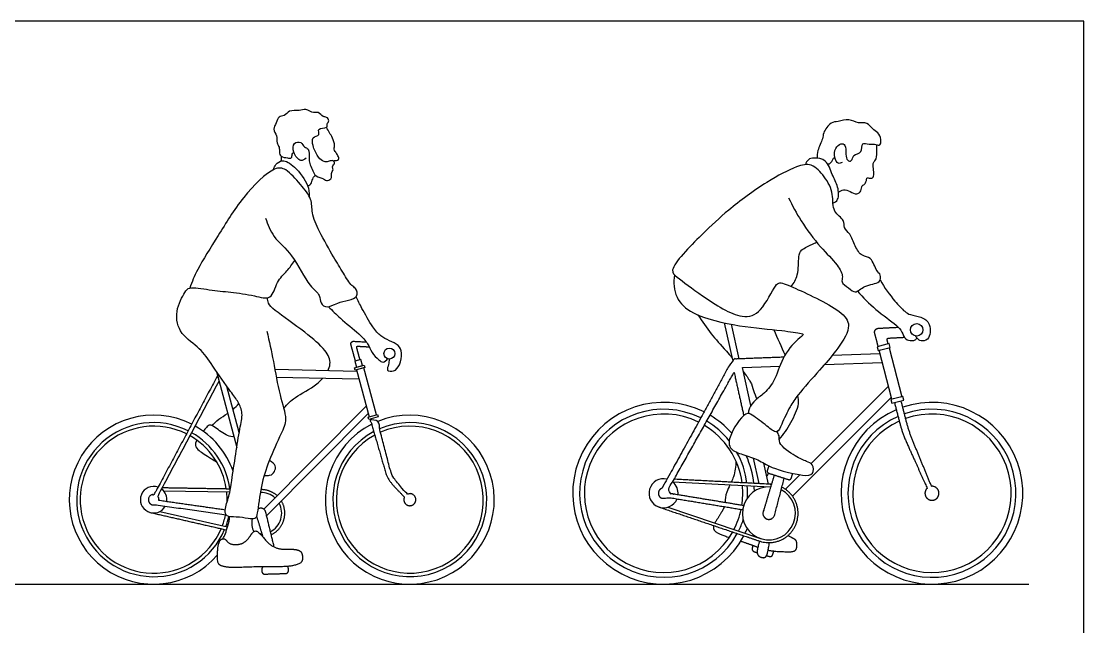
# Model space of a CAD drawing. Header units: millimetres. Extents: x 122.9 to 141.7, y 0.8 to 10.9.
# Drawn here: x 126.884 to 130.818, y 3.131 to 5.371 of the extents above; entities that cross this region are included whole.
import ezdxf

# ---------------------------------------------------------------- set-up
doc = ezdxf.new("R2010")
doc.units = ezdxf.units.MM
for name, color, linetype, true_color in [('AG-DETAIL', 7, 'Continuous', 0x66ffff), ('AG-DIAGRAM', 7, 'Continuous', 0xfecc66), ('AG-PEOPLE', 7, 'Continuous', 0x66ccff), ('X-VPRT', 6, 'Continuous', 0xff00ff)]:
    doc.layers.add(name, color=color, linetype=linetype, true_color=true_color)

msp = doc.modelspace()

# ---------------------------------------------------------------- linework, layer by layer
at = {"layer": 'AG-DETAIL'}
for centre, radius, start, end in [((129.2625, 3.6248), 0.3109, 63.7154, 331.3525), ((130.2562, 3.6248), 0.3109, 113.8235, 109.1298), ((127.3745, 3.6011), 0.285, 63.3921, 337.2364), ((128.3229, 3.6011), 0.285, 117.8915, 113.0994), ((129.2625, 3.6248), 0.3109, 38.6094, 59.11), ((127.3745, 3.6011), 0.285, 8.1551, 60.43), ((129.2625, 3.6248), 0.3109, 7.0179, 29.145), ((129.2625, 3.6248), 0.3109, 356.8839, 5.1628), ((127.3745, 3.6011), 0.285, 339.5536, 347.4112), ((129.2625, 3.6248), 0.3109, 333.2077, 341.4865)]:
    msp.add_arc(centre, radius, start, end, dxfattribs=at)
at = {"layer": 'AG-DIAGRAM'}
msp.add_lwpolyline([(123.0966, 3.2884), (130.615, 3.2884)], dxfattribs=at)
at = {"layer": 'AG-PEOPLE'}
for p, q in [((129.2962, 3.667), (129.6575, 3.6483)), ((127.4106, 3.6344), (127.6566, 3.6302)), ((127.7696, 3.6282), (127.7728, 3.6281)), ((127.3968, 3.5574), (127.6482, 3.5)), ((129.278, 3.5732), (129.621, 3.4573))]:
    msp.add_line(p, q, dxfattribs=at)
for points in [[(129.4865, 4.2556), (129.5172, 4.1187)], [(129.5428, 4.1221), (129.5142, 4.25)], [(130.064, 4.1413), (129.8869, 4.1348)], [(129.5856, 3.949), (129.5541, 4.0901), (129.6926, 4.0952)], [(129.8584, 4.1013), (130.0723, 4.1092)], [(127.6068, 4.0754), (127.6822, 3.7941)], [(128.1265, 4.0757), (127.8233, 4.0826)], [(127.8284, 4.0547), (128.1341, 4.0476)], [(127.6912, 3.8501), (127.6456, 4.02)], [(130.0951, 4.0214), (129.8087, 3.7347)], [(129.74, 3.6138), (130.1058, 3.98)], [(127.7821, 3.5661), (128.1613, 3.9475)], [(128.1689, 3.9198), (127.7928, 3.5415)], [(129.5945, 3.7552), (129.6157, 3.6604)], [(129.6506, 3.6586), (129.6332, 3.7366)], [(129.7675, 3.6935), (129.7136, 3.6395)]]:
    msp.add_lwpolyline(points, dxfattribs=at)
for points in [[(130.0565, 4.153), (130.1015, 4.1646), (130.0979, 4.1787), (130.0528, 4.167)], [(130.1077, 3.9727), (130.0607, 4.1541), (130.0973, 4.1635), (130.1443, 3.9822)], [(128.1186, 4.0893), (128.1536, 4.0988), (128.1561, 4.0897), (128.1211, 4.0801)], [(128.1251, 4.091), (128.1471, 4.097), (128.1411, 4.1193), (128.119, 4.1133)], [(128.125, 4.0812), (128.1722, 3.9076), (128.1995, 3.9151), (128.1522, 4.0886)], [(130.1071, 3.9576), (130.1522, 3.9692), (130.1485, 3.9833), (130.1035, 3.9716)], [(128.1683, 3.9066), (128.2033, 3.9161), (128.2058, 3.907), (128.1708, 3.8975)]]:
    msp.add_lwpolyline(points, close=True, dxfattribs=at)
for centre, radius in [((130.1996, 4.2294), 0.023), ((128.2475, 4.1418), 0.0203)]:
    msp.add_circle(centre, radius, dxfattribs=at)
for centre, radius, start, end in [((129.2625, 3.6248), 0.3363, 63.5337, 332.1143), ((130.2562, 3.6248), 0.3363, 113.1146, 108.781), ((127.3745, 3.6011), 0.3127, 63.2607, 319.1063), ((128.3229, 3.6011), 0.3127, 116.8252, 112.3262), ((129.2625, 3.6248), 0.2932, 63.8623, 330.7448), ((129.2625, 3.6248), 0.3363, 41.4352, 59.2319), ((130.2562, 3.6248), 0.2932, 114.3888, 109.4076), ((127.3745, 3.6011), 0.272, 63.4624, 336.7604), ((127.3745, 3.6011), 0.3127, 19.8213, 60.5614), ((128.3229, 3.6011), 0.272, 118.4639, 113.5139), ((129.2625, 3.6248), 0.2932, 7.6256, 59.013), ((127.3745, 3.6011), 0.272, 8.5936, 60.3597), ((129.2625, 3.6248), 0.3363, 6.2562, 24.4353), ((129.2625, 3.6248), 0.0539, 76.5782, 337.4389), ((129.2625, 3.6248), 0.0539, 353.7524, 51.3865), ((127.3745, 3.6011), 0.0492, 70.5275, 330.9474), ((127.3745, 3.6011), 0.0492, 351.2851, 53.2946), ((127.3745, 3.6011), 0.272, 358.1568, 6.1687), ((127.7715, 3.551), 0.0771, 47.4322, 91.4133), ((129.2625, 3.6248), 0.2932, 351.2402, 5.6556), ((129.6524, 3.5503), 0.0982, 86.1753, 62.4408), ((129.2625, 3.6248), 0.3363, 1.3134, 4.5446), ((127.7715, 3.551), 0.0771, 297.4714, 28.7529), ((127.3745, 3.6011), 0.272, 339.1906, 348.814), ((129.2625, 3.6248), 0.2932, 332.7148, 348.2651), ((127.7715, 3.551), 0.0771, 268.2797, 272.9328), ((129.2625, 3.6248), 0.3363, 333.8259, 337.0571)]:
    msp.add_arc(centre, radius, start, end, dxfattribs=at)
for points, degree, knots in [([(127.9391, 4.8649), (127.9335, 4.8604), (127.9172, 4.8476), (127.8889, 4.8854), (127.8891, 4.9225), (127.9227, 4.9281), (127.9304, 4.9027), (127.9518, 4.9028), (127.9488, 4.859), (127.9533, 4.8406), (127.9638, 4.8179), (127.9727, 4.7967), (128.0042, 4.7896), (128.017, 4.7776), (128.0374, 4.7919), (128.0293, 4.8089), (128.0422, 4.8213), (128.0322, 4.8338), (128.0482, 4.845), (128.0387, 4.8582), (128.0236, 4.8528), (128.0095, 4.8489), (127.9878, 4.8606), (127.9711, 4.8906), (127.9649, 4.9093), (127.9571, 4.9448), (127.9945, 4.9471), (127.9754, 4.9785), (128.0212, 4.9736), (128.0145, 4.9914), (128.0263, 5.0025), (128.0154, 5.0186), (128.0006, 5.0156), (127.9849, 5.0386), (127.9657, 5.0287), (127.9373, 5.0499), (127.9136, 5.038), (127.8751, 5.0442), (127.8601, 5.0194), (127.8356, 5.0202), (127.8302, 4.9942), (127.8131, 4.9722), (127.8336, 4.948), (127.8285, 4.9216), (127.841, 4.9054), (127.8388, 4.8876), (127.8446, 4.8678), (127.8689, 4.8671), (127.8872, 4.861), (127.8856, 4.8805), (127.8911, 4.8845), (127.8935, 4.8866)], 3, [0, 0, 0, 0, 0.270367, 0.635918, 0.965118, 1.246671, 1.516784, 1.742263, 2.098973, 2.365629, 2.64918, 2.920805, 3.240131, 3.470779, 3.719394, 3.949604, 4.169681, 4.366925, 4.590803, 4.780795, 5.001432, 5.219864, 5.49663, 5.831171, 6.105038, 6.414944, 6.69922, 6.952232, 7.268905, 7.468215, 7.684699, 7.905554, 8.118135, 8.395526, 8.639026, 8.96042, 9.252182, 9.597209, 9.888043, 10.144747, 10.425934, 10.714762, 11.016267, 11.308438, 11.558156, 11.800962, 12.041908, 12.3221, 12.543057, 12.760932, 12.941072, 12.941072, 12.941072, 12.941072]), ([(129.9239, 4.8483), (129.9195, 4.8463), (129.907, 4.8415), (129.8929, 4.8676), (129.8959, 4.9013), (129.9174, 4.9216), (129.939, 4.9143), (129.9366, 4.8795), (129.94, 4.8551), (129.9619, 4.8514), (129.9617, 4.881), (130.0012, 4.881), (129.9919, 4.9272), (130.0249, 4.9132), (130.0422, 4.9197), (130.0636, 4.908), (130.0693, 4.9259), (130.0617, 4.9574), (130.0389, 4.9675), (130.0168, 5), (129.9832, 4.9908), (129.9498, 5.0131), (129.9089, 4.9981), (129.8808, 4.9999), (129.8518, 4.9578), (129.8535, 4.9366), (129.8309, 4.8927), (129.8313, 4.8741), (129.8312, 4.8646)], 3, [0, 0, 0, 0, 0.220366, 0.50477, 0.838507, 1.129776, 1.358004, 1.687105, 1.964373, 2.174803, 2.440125, 2.749474, 3.06258, 3.340226, 3.599587, 3.834892, 4.091168, 4.362961, 4.653343, 4.993478, 5.307835, 5.657891, 6.022612, 6.321864, 6.704655, 6.978718, 7.368215, 7.674931, 7.674931, 7.674931, 7.674931]), ([(128.0411, 4.8533), (128.0417, 4.8543), (128.0428, 4.8573), (128.0554, 4.8551), (128.0628, 4.8636), (128.0547, 4.8772), (128.0471, 4.889), (128.041, 4.8975), (128.0469, 4.9116), (128.0368, 4.9402), (128.0259, 4.9582), (128.0183, 4.9719), (128.0143, 4.9785)], 3, [0, 0, 0, 0, 0.107322, 0.302403, 0.472079, 0.692641, 0.916326, 1.090484, 1.304251, 1.618998, 1.892317, 2.169579, 2.169579, 2.169579, 2.169579]), ([(129.9102, 4.7377), (129.9155, 4.7424), (129.9291, 4.7509), (129.9538, 4.742), (129.9771, 4.7273), (129.9954, 4.7431), (129.9943, 4.7635), (130.0111, 4.769), (130.0098, 4.7775), (130.0151, 4.7806), (130.0126, 4.794), (130.0272, 4.789), (130.0414, 4.7923), (130.0407, 4.8143), (130.0379, 4.8379), (130.0391, 4.8506), (130.0533, 4.8608), (130.0524, 4.8945), (130.0521, 4.9091), (130.0517, 4.9143)], 3, [0, 0, 0, 0, 0.263503, 0.552609, 0.841022, 1.091469, 1.33771, 1.553431, 1.700172, 1.832239, 2.006187, 2.200561, 2.400114, 2.65395, 2.94047, 3.133749, 3.35657, 3.699251, 3.890562, 3.890562, 3.890562, 3.890562]), ([(127.8186, 4.8223), (127.82, 4.8291), (127.8255, 4.8425), (127.8524, 4.8628), (127.9, 4.8342), (127.9494, 4.7661), (127.9499, 4.738), (127.9501, 4.7247)], 3, [0, 0, 0, 0, 0.26557, 0.567955, 0.979651, 1.508704, 1.875357, 1.875357, 1.875357, 1.875357]), ([(127.8467, 4.8543), (127.8471, 4.8574), (127.8478, 4.8636), (127.8482, 4.8684), (127.8484, 4.8708)], 3, [0, 0, 0, 0, 0.1781079, 0.3333179, 0.3333179, 0.3333179, 0.3333179]), ([(129.7254, 4.7182), (129.7392, 4.6888), (129.7696, 4.6318), (129.8401, 4.5355), (129.9048, 4.4754), (129.93, 4.4276), (129.9166, 4.4044), (129.9488, 4.3855), (129.9732, 4.3599), (130.0049, 4.398), (130.0659, 4.3988), (130.0681, 4.4351), (130.0493, 4.4454), (130.0336, 4.5016), (129.995, 4.4995), (129.9695, 4.5397), (129.9563, 4.5844), (129.9269, 4.6054), (129.9354, 4.6377), (129.8842, 4.6655), (129.8944, 4.7335), (129.8608, 4.7961), (129.812, 4.8482), (129.7494, 4.8339), (129.6407, 4.7775), (129.4979, 4.6715), (129.4131, 4.5905), (129.2753, 4.4534), (129.3173, 4.4214), (129.4061, 4.3526), (129.5489, 4.2623), (129.627, 4.2936), (129.673, 4.3925), (129.6941, 4.4084), (129.756, 4.3807), (129.9268, 4.3024), (129.96, 4.2366), (129.8989, 4.1464), (129.8425, 4.0836), (129.7597, 3.9897), (129.7304, 3.9472), (129.7009, 3.8834), (129.6835, 3.8411), (129.6433, 3.8756), (129.5929, 3.9142), (129.5625, 3.9289), (129.5, 3.8342), (129.5057, 3.7859), (129.5571, 3.7669), (129.6152, 3.7501), (129.6613, 3.7159), (129.7725, 3.6896), (129.82, 3.6903), (129.8173, 3.7349), (129.7896, 3.7424), (129.7507, 3.7606), (129.6844, 3.8063), (129.6936, 3.8374), (129.6847, 3.848), (129.681, 3.8526)], 3, [0, 0, 0, 0, 0.566327, 1.193785, 1.741815, 2.138132, 2.390262, 2.71999, 3.027388, 3.394617, 3.821168, 4.103307, 4.362225, 4.772818, 5.09586, 5.474487, 5.871452, 6.192974, 6.485148, 6.880482, 7.332829, 7.818786, 8.277748, 8.702289, 9.340867, 10.098602, 10.770931, 11.512843, 11.835554, 12.45618, 13.19157, 13.68055, 14.264052, 14.520187, 14.972209, 15.765551, 16.213447, 16.775895, 17.332346, 17.961496, 18.38559, 18.869202, 19.200177, 19.569665, 20.040921, 20.326167, 20.906941, 21.280722, 21.682189, 22.125041, 22.567328, 23.184561, 23.535795, 23.856298, 24.140194, 24.531061, 25.027566, 25.32014, 25.562095, 25.562095, 25.562095, 25.562095]), ([(129.8897, 4.6977), (129.8963, 4.7012), (129.9125, 4.71), (129.9104, 4.7611), (129.8854, 4.8018), (129.8692, 4.8605), (129.8201, 4.8669), (129.7975, 4.862), (129.7894, 4.8476), (129.7876, 4.8406)], 3, [0, 0, 0, 0, 0.272204, 0.655755, 1.065811, 1.493935, 1.870211, 2.13831, 2.404737, 2.404737, 2.404737, 2.404737]), ([(129.8704, 4.8425), (129.8746, 4.8435), (129.884, 4.8452), (129.8904, 4.8669), (129.895, 4.8658), (129.8966, 4.866)], 3, [0, 0, 0, 0, 0.2078963, 0.4606412, 0.5845368, 0.5845368, 0.5845368, 0.5845368]), ([(127.7888, 4.6433), (127.7965, 4.6196), (127.8154, 4.5691), (127.8923, 4.5102), (127.9453, 4.3922), (127.9929, 4.3611), (127.9884, 4.327), (128.0202, 4.3073), (128.0519, 4.334), (128.1389, 4.3417), (128.1227, 4.3856), (128.1057, 4.3913), (128.0745, 4.4439), (128.0404, 4.4984), (127.9878, 4.5917), (127.9578, 4.6601), (127.9628, 4.7153), (127.9177, 4.7672), (127.8673, 4.8267), (127.814, 4.834), (127.696, 4.716), (127.6175, 4.5828), (127.5348, 4.4557), (127.5169, 4.4075), (127.5082, 4.3843)], 3, [0, 0, 0, 0, 0.502447, 1.074431, 1.732395, 2.146171, 2.453718, 2.756673, 3.129062, 3.62798, 3.939044, 4.181515, 4.614622, 5.098711, 5.700301, 6.200595, 6.610951, 7.08685, 7.592339, 7.969763, 8.690291, 9.447523, 10.149347, 10.650586, 10.650586, 10.650586, 10.650586]), ([(127.9452, 4.7606), (127.9504, 4.764), (127.9605, 4.7721), (127.9631, 4.7925), (127.9704, 4.7986), (127.9738, 4.8014)], 3, [0, 0, 0, 0, 0.2495544, 0.5039773, 0.7149155, 0.7149155, 0.7149155, 0.7149155]), ([(129.7353, 4.3898), (129.7449, 4.403), (129.7635, 4.4301), (129.7607, 4.4998), (129.7703, 4.5273), (129.8124, 4.5454), (129.8233, 4.551), (129.8292, 4.5537)], 3, [0, 0, 0, 0, 0.400964, 0.868937, 1.172129, 1.544635, 1.797157, 1.797157, 1.797157, 1.797157]), ([(127.7937, 4.2246), (127.802, 4.1873), (127.8192, 4.1132), (127.8378, 3.9918), (127.8717, 3.8992), (127.8449, 3.8435), (127.7992, 3.7419), (127.7709, 3.6558), (127.7603, 3.5559), (127.7523, 3.5269), (127.7221, 3.532), (127.6822, 3.5383), (127.6433, 3.536), (127.6358, 3.5652), (127.6558, 3.6156), (127.6629, 3.6735), (127.679, 3.7697), (127.6918, 3.8609), (127.7069, 3.9194), (127.6881, 3.9643), (127.6578, 4.0021), (127.5912, 4.0969), (127.5496, 4.1629), (127.4707, 4.2092), (127.4496, 4.2972), (127.489, 4.3678), (127.5059, 4.3912), (127.5851, 4.3759), (127.6587, 4.3695), (127.7438, 4.3584), (127.813, 4.336), (127.8283, 4.4096), (127.8689, 4.4454), (127.8876, 4.4728), (127.8974, 4.4857)], 3, [0, 0, 0, 0, 0.621569, 1.272332, 1.829066, 2.270836, 2.875768, 3.453089, 4.029209, 4.306968, 4.596043, 4.98146, 5.320106, 5.595222, 6.015105, 6.464584, 7.039442, 7.604763, 8.046813, 8.42872, 8.836666, 9.457537, 9.9804, 10.515416, 11.046038, 11.552709, 11.837435, 12.330992, 12.850581, 13.396751, 13.836509, 14.285013, 14.716456, 15.120795, 15.120795, 15.120795, 15.120795]), ([(129.3031, 4.4327), (129.2985, 4.4055), (129.3037, 4.3438), (129.3721, 4.2812), (129.5445, 4.2397), (129.6906, 4.2297), (129.7673, 4.2172), (129.7849, 4.2132), (129.752, 4.191), (129.6982, 4.1253), (129.6764, 4.0386), (129.6326, 3.9908), (129.5954, 3.9669), (129.5757, 3.9333), (129.5765, 3.9241), (129.5766, 3.9199)], 3, [0, 0, 0, 0, 0.522136, 1.049864, 1.811978, 2.531581, 3.020551, 3.18743, 3.49117, 4.031602, 4.577215, 5.028337, 5.413998, 5.756145, 5.959382, 5.959382, 5.959382, 5.959382]), ([(130.0642, 4.4141), (130.0796, 4.3864), (130.1155, 4.337), (130.1537, 4.2979), (130.1759, 4.2837), (130.2167, 4.2789), (130.2546, 4.2552), (130.2487, 4.188), (130.2154, 4.1882), (130.2083, 4.1909), (130.1983, 4.2007), (130.1958, 4.2067)], 3, [0, 0, 0, 0, 0.559668, 0.976353, 1.261554, 1.622582, 1.990674, 2.413575, 2.698326, 2.861371, 3.114524, 3.114524, 3.114524, 3.114524]), ([(129.9799, 4.3724), (130.0016, 4.3488), (130.0438, 4.3055), (130.1229, 4.2489), (130.1466, 4.2247), (130.1546, 4.1911), (130.1814, 4.1901), (130.1941, 4.1895), (130.1985, 4.197), (130.1996, 4.2004)], 3, [0, 0, 0, 0, 0.56262, 1.120738, 1.453174, 1.763414, 2.040206, 2.245327, 2.398508, 2.398508, 2.398508, 2.398508]), ([(128.0193, 4.0781), (128.0235, 4.0864), (128.033, 4.1143), (128.0096, 4.1586), (127.9366, 4.2214), (127.8264, 4.2975), (127.798, 4.3254), (127.796, 4.3415), (127.7959, 4.3482)], 3, [1.37324, 1.37324, 1.37324, 1.37324, 1.549538, 1.975459, 2.558391, 3.234531, 3.585962, 3.847745, 3.847745, 3.847745, 3.847745]), ([(128.246, 4.1216), (128.2457, 4.1148), (128.2466, 4.1022), (128.2333, 4.0768), (128.2669, 4.0732), (128.2871, 4.0998), (128.2954, 4.1431), (128.2825, 4.1749), (128.2468, 4.1891), (128.2132, 4.2061), (128.1836, 4.2395), (128.1449, 4.3097), (128.131, 4.3376), (128.1241, 4.3521)], 3, [0, 0, 0, 0, 0.262083, 0.527793, 0.800594, 1.127626, 1.508963, 1.832365, 2.1828, 2.534786, 2.922893, 3.439264, 3.842186, 3.842186, 3.842186, 3.842186]), ([(128.0219, 4.3149), (128.0363, 4.3004), (128.0643, 4.2722), (128.134, 4.2166), (128.1684, 4.1803), (128.1806, 4.145), (128.2066, 4.1197), (128.2233, 4.1053), (128.2369, 4.1168), (128.2408, 4.1227)], 3, [0, 0, 0, 0, 0.454521, 1.001248, 1.41002, 1.758265, 2.107175, 2.355991, 2.622232, 2.622232, 2.622232, 2.622232]), ([(129.3892, 4.2851), (129.4047, 4.261), (129.4397, 4.2113), (129.4762, 4.1716), (129.5083, 4.1349), (129.5154, 4.1266)], 3, [0, 0, 0, 0, 0.532334, 1.063121, 1.209876, 1.209876, 1.209876, 1.209876]), ([(129.5573, 4.0756), (129.5677, 4.0621), (129.5895, 4.0313), (129.594, 4.0066), (129.6034, 3.9839), (129.6072, 3.9733)], 3, [1.5036736, 1.5036736, 1.5036736, 1.5036736, 1.7445135, 2.0931587, 2.426467, 2.426467, 2.426467, 2.426467]), ([(127.856, 3.9397), (127.8694, 3.9539), (127.8967, 3.9842), (127.9621, 4.0123), (127.9939, 4.0433), (128.0004, 4.0507)], 3, [0, 0, 0, 0, 0.443862, 1.008258, 1.174969, 1.174969, 1.174969, 1.174969]), ([(129.6906, 3.8238), (129.707, 3.843), (129.7339, 3.8823), (129.7671, 3.9543), (129.7612, 3.9763), (129.759, 3.9863)], 3, [0, 0, 0, 0, 0.499449, 0.996104, 1.314337, 1.314337, 1.314337, 1.314337]), ([(127.5909, 3.8748), (127.5986, 3.8832), (127.6116, 3.8974), (127.6371, 3.9129), (127.6483, 3.9204)], 3, [0, 0, 0, 0, 0.3389646, 0.649974, 0.649974, 0.649974, 0.649974]), ([(127.6714, 3.8344), (127.6563, 3.8324), (127.6257, 3.8484), (127.5839, 3.8843), (127.5721, 3.8709), (127.5623, 3.8592), (127.5581, 3.8542)], 3, [4.096551, 4.096551, 4.096551, 4.096551, 4.507495, 4.900257, 5.126525, 5.2777, 5.2777, 5.2777, 5.2777]), ([(127.5344, 3.8212), (127.5302, 3.8137), (127.5281, 3.8072), (127.5293, 3.8012), (127.5306, 3.7945), (127.544, 3.7794), (127.5708, 3.7645), (127.602, 3.7442), (127.6076, 3.7413)], 3, [5.599727, 5.599727, 5.599727, 5.599727, 5.841748, 5.841748, 5.841748, 6.111711, 6.508887, 6.61964, 6.61964, 6.61964, 6.61964]), ([(127.7834, 3.6907), (127.7915, 3.6901), (127.8112, 3.6904), (127.8222, 3.7037), (127.8297, 3.7285), (127.813, 3.7385), (127.803, 3.7464)], 3, [1.7661593, 1.7661593, 1.7661593, 1.7661593, 1.9166397, 2.1920699, 2.456568, 2.7605517, 2.7605517, 2.7605517, 2.7605517]), ([(129.5303, 3.7441), (129.5297, 3.7243), (129.5272, 3.6982), (129.5159, 3.6722), (129.5129, 3.6657)], 3, [0, 0, 0, 0, 0.442662, 0.5921224, 0.5921224, 0.5921224, 0.5921224]), ([(129.5083, 3.656), (129.5036, 3.6464), (129.492, 3.6226), (129.4908, 3.6033), (129.4899, 3.5904)], 3, [0.6677867, 0.6677867, 0.6677867, 0.6677867, 0.8941049, 1.2515283, 1.2515283, 1.2515283, 1.2515283]), ([(129.4878, 3.5753), (129.4762, 3.5512), (129.4542, 3.5189), (129.4519, 3.5144)], 2, [0, 0, 0, 0.1847503, 0.2186571, 0.2186571, 0.2186571]), ([(127.6302, 3.4562), (127.6338, 3.4626), (127.6412, 3.4756), (127.654, 3.5169), (127.6564, 3.5382)], 3, [0, 0, 0, 0, 0.2739473, 0.7388934, 0.7388934, 0.7388934, 0.7388934]), ([(127.7392, 3.5297), (127.7375, 3.5218), (127.7365, 3.5054), (127.7413, 3.4897), (127.7448, 3.4826)], 3, [0, 0, 0, 0, 0.2855889, 0.5698055, 0.5698055, 0.5698055, 0.5698055]), ([(129.4481, 3.5052), (129.4444, 3.4921), (129.4651, 3.4748), (129.5059, 3.4612)], 2, [0.2559171, 0.2559171, 0.2559171, 0.3695005, 0.5298789, 0.5298789, 0.5298789]), ([(129.6495, 3.4143), (129.6651, 3.4112), (129.7188, 3.4075), (129.7554, 3.4102), (129.7563, 3.4477), (129.7464, 3.4558), (129.7229, 3.4682)], 2, [0.8460536, 0.8460536, 0.8460536, 0.9237513, 1.1085015, 1.2932518, 1.478002, 1.6627523, 1.6627523, 1.6627523]), ([(129.5484, 3.4476), (129.5817, 3.4367), (129.6093, 3.4259), (129.6114, 3.4251)], 2, [0.6090278, 0.6090278, 0.6090278, 0.739001, 0.7500069, 0.7500069, 0.7500069])]:
    msp.add_open_spline(points, degree=degree, knots=knots, dxfattribs=at)
for points, degree in [([(129.6703, 4.23), (129.6843, 4.1987), (129.6983, 4.1675), (129.7123, 4.1363)], 3), ([(127.6684, 3.9352), (127.6764, 3.9421), (127.683, 3.949), (127.6901, 3.9564)], 3), ([(129.6444, 3.6864), (129.6468, 3.6906), (129.6491, 3.6948), (129.6515, 3.699)], 3), ([(127.4067, 3.6459), (127.5327, 3.6437), (127.6587, 3.6415)], 2), ([(127.3608, 3.5539), (127.5028, 3.5215), (127.6448, 3.4891)], 2), ([(127.7554, 3.5402), (127.767, 3.5019), (127.7786, 3.4635)], 2), ([(127.6244, 3.4539), (127.6129, 3.4467), (127.6096, 3.3735), (127.619, 3.356), (127.6636, 3.3483), (127.7275, 3.3523), (127.7946, 3.3519), (127.8565, 3.3528), (127.8959, 3.357), (127.9271, 3.37), (127.9247, 3.4029), (127.9142, 3.4141), (127.884, 3.4191), (127.8426, 3.4166), (127.8036, 3.4329), (127.7611, 3.485), (127.744, 3.4856), (127.7255, 3.456), (127.6996, 3.4352), (127.6563, 3.4342), (127.6359, 3.461), (127.6244, 3.4539)], 2), ([(129.6178, 3.4479), (129.6066, 3.4128), (129.6124, 3.3916), (129.634, 3.3847), (129.6436, 3.392), (129.6488, 3.4079), (129.6546, 3.4422)], 2)]:
    msp.add_open_spline(points, degree=degree, dxfattribs=at)
for points, weights, knots in [([(130.057, 4.1681), (130.0507, 4.1926), (130.0443, 4.2172), (130.0426, 4.2238), (130.0467, 4.2294), (130.0507, 4.2349), (130.0576, 4.2353), (130.0946, 4.2373), (130.1316, 4.2392)], [1, 1, 1, 0.903529086329, 1, 0.903529086329, 1, 1, 1], [0.0477789, 0.0477789, 0.0477789, 0.214732, 0.214732, 0.2569937, 0.2569937, 0.2992555, 0.2992555, 0.5431271, 0.5431271, 0.5431271]), ([(128.1216, 4.114), (128.1133, 4.1444), (128.105, 4.1748), (128.1037, 4.1797), (128.1069, 4.1836), (128.11, 4.1875), (128.1151, 4.1872), (128.1385, 4.186), (128.1619, 4.1847)], [1, 1, 1, 0.890433114737, 1, 0.890433114737, 1, 1, 1], [0, 0, 0, 0.1787583, 0.1787583, 0.2101702, 0.2101702, 0.241582, 0.241582, 0.2576991, 0.2576991, 0.2576991]), ([(130.0942, 4.1777), (130.0923, 4.1848), (130.0905, 4.1919), (130.0898, 4.1945), (130.0914, 4.1966), (130.093, 4.1988), (130.0956, 4.1989), (130.1247, 4.2004), (130.1538, 4.202)], [1, 1, 1, 0.903529086329, 1, 0.903529086329, 1, 1, 1], [0.0477789, 0.0477789, 0.0477789, 0.0959945, 0.0959945, 0.1123315, 0.1123315, 0.1286685, 0.1286685, 0.3205922, 0.3205922, 0.3205922]), ([(128.1385, 4.1186), (128.1324, 4.1411), (128.1263, 4.1636), (128.1257, 4.1656), (128.127, 4.1673), (128.1284, 4.169), (128.1305, 4.1689), (128.1515, 4.1677), (128.1725, 4.1666)], [1, 1, 1, 0.890433114737, 1, 0.890433114737, 1, 1, 1], [0, 0, 0, 0.1570731, 0.1570731, 0.1704296, 0.1704296, 0.183786, 0.183786, 0.3254515, 0.3254515, 0.3254515]), ([(129.7077, 4.1282), (129.6273, 4.1252), (129.5469, 4.1222), (129.5355, 4.1218), (129.5241, 4.1214), (129.5176, 4.1211), (129.5158, 4.1165), (129.382, 3.8679), (129.2559, 3.643), (129.2473, 3.6399), (129.2442, 3.6313), (129.2412, 3.6227), (129.2458, 3.6149), (129.2505, 3.607), (129.2595, 3.6056), (129.2685, 3.6041), (129.2753, 3.6102), (129.4153, 3.5872), (129.5553, 3.5642)], [1, 1, 1, 1, 1, 1, 1, 1, 1, 0.90514917546, 1, 0.90514917546, 1, 0.90514917546, 1, 0.90514917546, 1, 1, 1], [10.694538, 10.694538, 10.694538, 11, 11, 11.664457, 11.664457, 11.713052, 11.713052, 13.410511, 13.410511, 13.485434, 13.485434, 13.560357, 13.560357, 13.63528, 13.63528, 13.710203, 13.710203, 14.644161, 14.644161, 14.644161]), ([(127.6109, 4.0599), (127.4938, 3.8403), (127.3766, 3.6207), (127.3672, 3.6217), (127.3605, 3.615), (127.3538, 3.6083), (127.3549, 3.5989), (127.3559, 3.5895), (127.3639, 3.5845), (127.3719, 3.5794), (127.3808, 3.5825), (127.512, 3.5638), (127.6431, 3.5451)], [1, 1, 1, 0.901638600935, 1, 0.901638600935, 1, 0.901638600935, 1, 0.901638600935, 1, 1, 1], [15.391678, 15.391678, 15.391678, 17.068535, 17.068535, 17.888298, 17.888298, 18.708061, 18.708061, 19.527824, 19.527824, 20.347588, 20.347588, 21.249472, 21.249472, 21.249472]), ([(129.5586, 3.5791), (129.4203, 3.6018), (129.2819, 3.6245), (129.282, 3.6306), (129.2786, 3.6356), (129.4011, 3.854), (129.5235, 4.0723), (129.5414, 3.9923), (129.5593, 3.9122)], [1, 1, 1, 0.954367992878, 1, 1, 1, 1, 1], [7.659103, 7.659103, 7.659103, 8.582101, 8.582101, 8.63385, 8.63385, 10.282306, 10.282306, 10.5956, 10.5956, 10.5956]), ([(127.6395, 3.5628), (127.5167, 3.5803), (127.3939, 3.5978), (127.3954, 3.6068), (127.3896, 3.6138), (127.503, 3.8264), (127.6165, 4.039)], [1, 1, 1, 0.907766278044, 1, 1, 1], [21.836593, 21.836593, 21.836593, 22.681106, 22.681106, 23.474504, 23.474504, 25.098347, 25.098347, 25.098347]), ([(130.1174, 3.9602), (130.1279, 3.9196), (130.1385, 3.879), (130.1472, 3.8455), (130.1675, 3.8005), (130.203, 3.7221), (130.2385, 3.6437), (130.2226, 3.6287), (130.2346, 3.6105), (130.2465, 3.5923), (130.2665, 3.601), (130.2865, 3.6096), (130.2814, 3.6308), (130.2763, 3.652), (130.2546, 3.6506), (130.2204, 3.7335), (130.1862, 3.8164), (130.1716, 3.8518), (130.1617, 3.89), (130.1518, 3.9283), (130.1419, 3.9666)], [1, 1, 1, 1, 1, 1, 1, 0.76533948766, 1, 0.76533948766, 1, 0.76533948766, 1, 0.76533948766, 1, 1, 1, 1, 1, 1, 1], [0, 0, 0, 0.27638, 0.27638, 0.552981, 0.552981, 1.11963, 1.11963, 2.46956, 2.46956, 3.81949, 3.81949, 5.169419, 5.169419, 6.519349, 6.519349, 7.102521, 7.102521, 7.358717, 7.358717, 7.619042, 7.619042, 7.619042]), ([(128.3029, 3.6109), (128.283, 3.6309), (128.2401, 3.677), (128.2325, 3.7035), (128.2063, 3.7948), (128.1764, 3.899), (128.1883, 3.9022), (128.2002, 3.9055), (128.2273, 3.8005), (128.2498, 3.713), (128.2568, 3.6928), (128.2697, 3.6717), (128.3131, 3.6211), (128.3301, 3.6294), (128.341, 3.6141), (128.352, 3.5987), (128.3386, 3.5854), (128.3253, 3.572), (128.31, 3.583), (128.2946, 3.594), (128.3029, 3.6109)], [1, 1, 1, 1, 1, 1, 1, 1, 1, 1, 1, 1, 1, 0.7630746051, 1, 0.7630746051, 1, 0.7630746051, 1, 0.7630746051, 1], [-0.368511, -0.368511, -0.368511, -0.213634, 0, 0, 0.730053, 0.730053, 0.771666, 0.771666, 1.501719, 1.501719, 1.7024, 1.874691, 1.874691, 3.162732, 3.162732, 4.450772, 4.450772, 5.738812, 5.738812, 7.026852, 7.026852, 7.026852]), ([(129.6531, 3.7259), (129.6513, 3.7244), (129.6506, 3.7222), (129.6485, 3.7156), (129.6464, 3.709), (129.6439, 3.7014), (129.6515, 3.699), (129.6884, 3.6872), (129.7253, 3.6754), (129.7328, 3.673), (129.7353, 3.6806), (129.7374, 3.6872), (129.7395, 3.6938), (129.7403, 3.6962), (129.7395, 3.6986)], [1, 0.960417352943, 1, 1, 1, 0.707106781187, 1, 1, 1, 0.707106781187, 1, 1, 1, 0.953074636406, 1], [0.7052795, 0.7052795, 0.7052795, 0.7200572, 0.7200572, 0.7657803, 0.7657803, 0.8068942, 0.8068942, 1.0618335, 1.0618335, 1.1029474, 1.1029474, 1.1486705, 1.1486705, 1.1647707, 1.1647707, 1.1647707]), ([(129.6619, 3.658), (129.66, 3.6581), (129.658, 3.6582), (129.4798, 3.6674), (129.3016, 3.6767)], [1, 0.999835481504, 1, 1, 1], [2.374126, 2.374126, 2.374126, 2.385853, 2.385853, 3.562211, 3.562211, 3.562211]), ([(129.6723, 3.6924), (129.6518, 3.6245), (129.6313, 3.5566), (129.6286, 3.5478), (129.6331, 3.5397), (129.6376, 3.5315), (129.6465, 3.529), (129.6554, 3.5265), (129.6634, 3.5311), (129.6715, 3.5358), (129.6738, 3.5447), (129.6915, 3.6127), (129.7091, 3.6806)], [1, 1, 1, 0.922006033122, 1, 0.922006033122, 1, 0.922006033122, 1, 0.922006033122, 1, 1, 1], [0, 0, 0, 0.466776, 0.466776, 0.607751, 0.607751, 0.748725, 0.748725, 0.889699, 0.889699, 1.030673, 1.030673, 1.49293, 1.49293, 1.49293]), ([(127.7715, 3.6395), (127.7722, 3.6395), (127.773, 3.6395), (127.8068, 3.6389), (127.8317, 3.6159)], [1, 1, 1, 0.934009992864, 1], [1.229138, 1.229138, 1.229138, 1.2341633, 1.2341633, 1.4240015, 1.4240015, 1.4240015]), ([(129.2453, 3.5737), (129.4315, 3.5108), (129.6178, 3.4479), (129.7136, 3.4154), (129.7523, 3.5089), (129.791, 3.6023), (129.7004, 3.6472)], [1, 1, 1, 0.730326195858, 1, 0.730326195858, 1], [0, 0, 0, 1.28163, 1.28163, 1.767765, 1.767765, 2.2539, 2.2539, 2.2539]), ([(127.8098, 3.4713), (127.845, 3.4882), (127.8562, 3.5256), (127.8675, 3.563), (127.8474, 3.5965)], [1, 0.914875241191, 1, 0.914875241191, 1], [1.4960963, 1.4960963, 1.4960963, 1.7120619, 1.7120619, 1.9280276, 1.9280276, 1.9280276]), ([(127.8208, 3.4258), (127.8051, 3.4906), (127.7894, 3.5554), (127.7871, 3.565), (127.7777, 3.5684), (127.7684, 3.5718), (127.7605, 3.5659)], [1, 1, 1, 0.881064613832, 1, 0.881064613832, 1], [-0.4397476, -0.4397476, -0.4397476, 0, 0, 0.0612904, 0.0612904, 0.1225808, 0.1225808, 0.1225808]), ([(129.5933, 3.432), (129.5919, 3.4269), (129.5906, 3.4218), (129.5879, 3.4119), (129.5976, 3.4088), (129.6033, 3.407), (129.609, 3.4052)], [1, 1, 1, 0.721214459304, 1, 1, 1], [0.6909715, 0.6909715, 0.6909715, 0.7067793, 0.7067793, 0.7604515, 0.7604515, 0.7965867, 0.7965867, 0.7965867]), ([(129.6438, 3.3942), (129.6487, 3.3927), (129.6536, 3.3912), (129.6579, 3.3898), (129.6619, 3.392), (129.6658, 3.3941), (129.667, 3.3985), (129.6687, 3.4048), (129.6704, 3.411)], [1, 1, 1, 0.919976045209, 1, 0.919976045209, 1, 1, 1], [0.2816682, 0.2816682, 0.2816682, 0.312707, 0.312707, 0.3409568, 0.3409568, 0.3692065, 0.3692065, 0.3886125, 0.3886125, 0.3886125]), ([(127.778, 3.352), (127.7749, 3.349), (127.7751, 3.3447), (127.7752, 3.34), (127.7753, 3.3354), (127.7756, 3.3254), (127.7856, 3.3257), (127.8246, 3.3268), (127.8637, 3.328), (127.8737, 3.3283), (127.8734, 3.3382), (127.8732, 3.3429), (127.8731, 3.3475), (127.873, 3.3515), (127.8702, 3.3543)], [1, 0.917724058901, 1, 1, 1, 0.707106781187, 1, 1, 1, 0.707106781187, 1, 1, 1, 0.928574044207, 1], [0.7414467, 0.7414467, 0.7414467, 0.7688871, 0.7688871, 0.8002435, 0.8002435, 0.8530034, 0.8530034, 1.1162489, 1.1162489, 1.1690088, 1.1690088, 1.2003652, 1.2003652, 1.2259085, 1.2259085, 1.2259085])]:
    msp.add_rational_spline(points, weights, degree=2, knots=knots, dxfattribs=at)
at = {"layer": 'X-VPRT'}
msp.add_lwpolyline([(122.8934, 5.3712), (122.8934, 3.0852), (130.8182, 3.0852), (130.8182, 5.3712)], close=True, dxfattribs=at)

doc.saveas('drawing.dxf')
